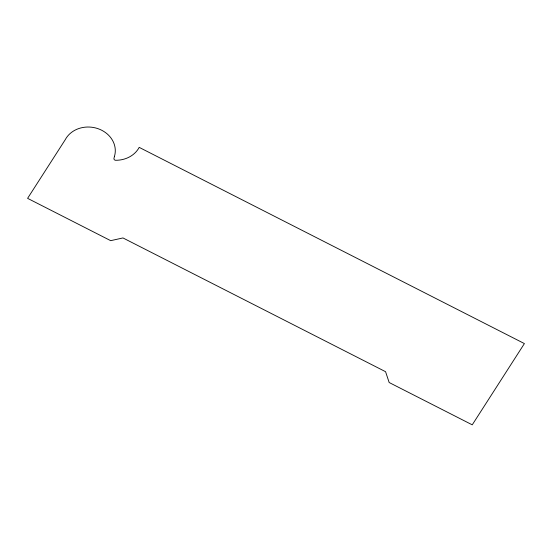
<?xml version="1.0" encoding="UTF-8"?>
<svg xmlns="http://www.w3.org/2000/svg" width="552" height="552" viewBox="0 0 552 552"><rect width="100%" height="100%" fill="white"/><g stroke="black" fill="none" stroke-linecap="round" stroke-linejoin="round"><path stroke-width="0.83" d="M114.402 156.568L114.016 158.196A1.78 1.546 7.6 0 0 115.54 160.287A26.855 23.281 7.6 0 0 139.194 147.37L524.4 343.579L472.243 424.833L389.16 382.515L385.565 371.696L122.965 237.94L110.683 240.665L27.6 198.347L65.253 139.697A26.234 22.742 7.6 0 1 97.918 128.644A26.234 22.742 7.6 0 1 114.402 156.568"/></g></svg>
